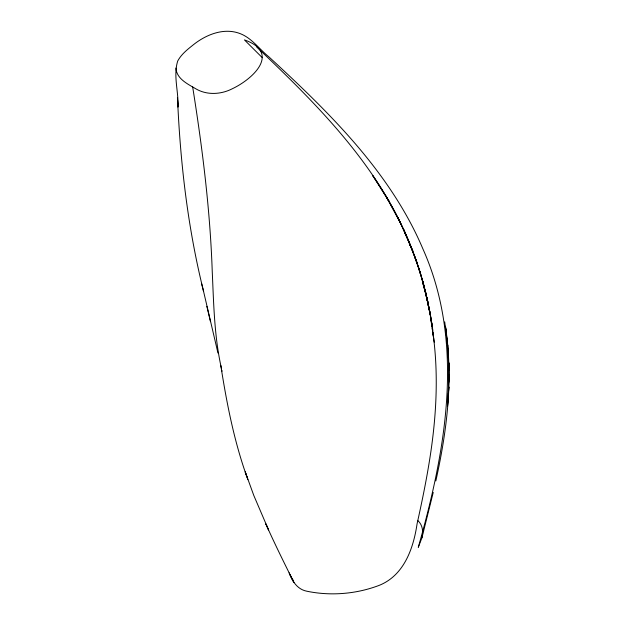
<?xml version="1.0" encoding="UTF-8"?>
<svg xmlns="http://www.w3.org/2000/svg" width="625" height="625" viewBox="0 0 625 625"><rect width="100%" height="100%" fill="white"/><g stroke="black" fill="none" stroke-linecap="round" stroke-linejoin="round"><path stroke-width="0.94" d="M448.797 382.297C449.328 363.562 448.266 344.812 445.438 326.289L447.703 346.109L448.852 370.281L448.844 362.734C450.266 402.523 444.422 442.188 435.836 480.945M448.352 394.234L448.867 386.906L447.547 406.102L449.062 374.844M177.43 97.406L177.984 107.07C178.766 91.898 173.062 75.719 177.711 61.031C181.453 53.969 188.016 49.039 194.141 44.156C206.938 34.211 224.492 27.398 240.406 33.719C251.984 38.273 259.328 49.227 268.859 56.828C271.797 59.539 274.734 62.258 277.672 64.977C281.609 68.641 285.539 72.312 289.445 76C306.258 91.852 322.766 108.047 338.492 124.984C372.602 161.648 403.227 202.43 422.852 248.789C465.43 343.953 445.57 451 418.281 547.336L421.898 537.867L433.234 492.406M421.898 537.867C423.461 531.953 422.688 525.039 417.992 520.711M262.117 57.484L244.438 39.906C280.539 52.586 253.891 78.422 232.508 88.656C221.281 94.484 207.188 95.422 196.016 88.922C187.867 84.07 176.57 78.922 175.938 68.055M256.797 47.094C317.562 104.961 379.633 166.477 410.586 246.227C401.047 221.211 387.797 197.789 372.773 175.68L389.32 201.82L385.906 196.133L400.75 223.617L397.797 217.5L405.875 234.828L403.203 228.508C415.336 254.398 424.117 281.844 429.141 309.992C425.43 287.383 418.57 265.414 409.789 244.289L412.82 251.109L404.852 233.094M247.836 479.641L245.219 471.82L253.781 495.43L268.562 529.922L265.852 523.953C273.172 540.438 281.102 556.641 289.117 572.805C292.148 581.086 297.312 589.305 306.594 591.164C329.555 595.984 354.258 594.25 376.375 586.391C403.289 577.445 413.344 549.312 417.078 523.812C421.602 503.461 425.852 483.039 429.195 462.453C436.219 419.547 438.992 375.562 432.852 332.367M289.906 574.375L293.242 581.086L289.117 572.805M292.703 579.5L293.969 582.578M409.789 244.289L416.992 262.656L414.313 255.656L420.711 274.352L418.414 267.188L423.977 286.156L422.07 278.852L426.789 298.047L425.281 290.617L430.336 314.375L432.852 330.266M246.922 476.938C234.055 440.859 226.688 403.102 220.773 365.352C214.203 334.453 213.672 302.711 212.234 271.289C210.109 209.43 202.375 147.945 192.656 86.875M201.594 283.594L203.609 291.461C188.016 228.938 180.469 164.664 177.609 100.352M203.336 290.422L217.953 353.047M206.859 306.367L210.484 321.656M221.844 370.25L222.07 371.227M221.406 368.289L220.773 365.352M431.008 318.375L426 294.703L422.82 282.969L428.031 302.469L426 294.703L430.336 314.375L428.734 306.516L432.203 326.305L431.008 318.375L433.633 338.227M430.961 320.508L431.945 326.797M431.719 324.953L431.961 326.438M432.188 327.922L432.633 330.883M432.234 328.711L434.266 342.148M444.711 321.867L447.703 346.109L447.055 338.438L448.492 358.211L448.18 350.594L448.852 370.281M445.438 326.289L446.445 333.984"/></g></svg>
